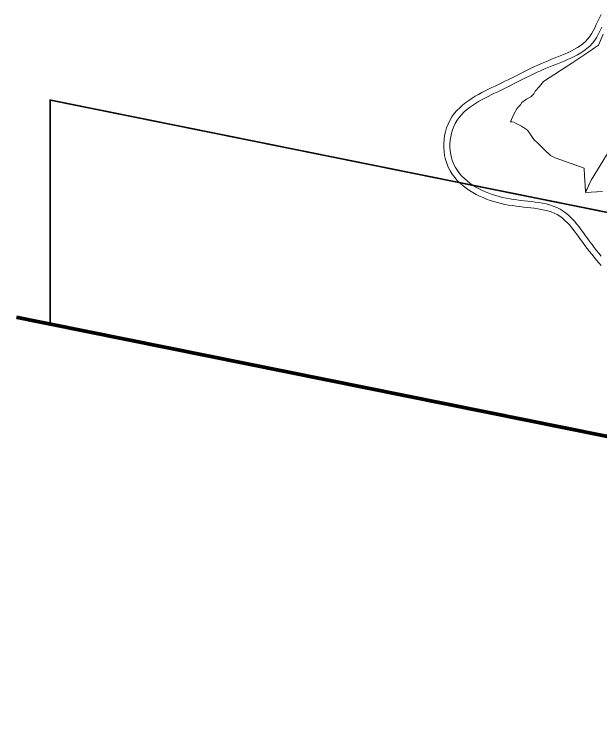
# Model space of a CAD drawing. Header units: inches. Extents: x 175034 to 178872, y 2971410 to 2975180.
# Drawn here: x 175034 to 175835, y 2971410 to 2972403 of the extents above; entities that cross this region are included whole.
import ezdxf

# ---------------------------------------------------------------- set-up
doc = ezdxf.new("R2010")
doc.units = ezdxf.units.IN
doc.header["$MEASUREMENT"] = 0
doc.linetypes.add('ACAD_ISO03W100', pattern=[30, 12, -18])
doc.linetypes.add('DASHDOTX2', pattern=[2, 1, -0.5, 0, -0.5])
doc.layers.add('International Boundary', color=4, linetype='DASHDOTX2')
for name, color, linetype, lineweight in [('Pre-E2-forest environment', 73, 'Continuous', 13), ('pre-E3-agri', 104, 'Continuous', 13), ('pre-E7-internatinal buffer', 10, 'ACAD_ISO03W100', 13), ('Roads-Proposed', 1, 'Continuous', 13)]:
    doc.layers.add(name, color=color, linetype=linetype, lineweight=lineweight)

msp = doc.modelspace()

# ---------------------------------------------------------------- linework, layer by layer
at = {"layer": 'International Boundary', "const_width": 5, "flags": 128}
msp.add_lwpolyline([(175036.7, 2971989.1), (176334.49, 2971727.53), (177932.83, 2971412.08)], dxfattribs=at)
at = {"layer": 'Pre-E2-forest environment', "flags": 128}
msp.add_lwpolyline([(175846.85, 2972216.46), (175822.67, 2972176.55), (175814.62, 2972159.45), (175837.83, 2972160.96, -0.177244)], format="xyb", dxfattribs=at)
at = {"layer": 'pre-E3-agri', "flags": 128}
msp.add_lwpolyline([(175838.63, 2972375.99), (175832.35, 2972360.98), (175827.22, 2972357.27), (175819.37, 2972351.83), (175809.76, 2972345.1), (175797.44, 2972337), (175757.21, 2972311.16), (175751.65, 2972304.25), (175745.74, 2972297.94), (175744.11, 2972294.45), (175739.83, 2972290.13), (175733.95, 2972287.03), (175727.61, 2972282.63), (175725.73, 2972279.39), (175723.21, 2972276.51), (175721.03, 2972273.67), (175716.57, 2972266.4), (175712.38, 2972256.19), (175714.03, 2972256.17), (175716.8, 2972255.55), (175719.87, 2972253.85), (175727.33, 2972250.02), (175735.6, 2972244.49), (175738.82, 2972240.16), (175744.11, 2972232.01), (175749.87, 2972226.36), (175757.91, 2972218.74), (175766.64, 2972210.02), (175773.07, 2972206.76), (175813.08, 2972192.76), (175813.39, 2972181.92), (175814.15, 2972169.7), (175814.79, 2972159.82), (175822.67, 2972176.55), (175846.85, 2972216.46)], dxfattribs=at)
at = {"layer": 'pre-E7-internatinal buffer', "ltscale": 0.025, "const_width": 2, "flags": 128}
msp.add_lwpolyline([(177932.83, 2971717.86), (176393.18, 2972021.74), (175082.83, 2972285.83), (175082.83, 2971979.8), (176334.49, 2971727.53), (177932.83, 2971412.08)], close=True, dxfattribs=at)
at = {"layer": 'Roads-Proposed', "ltscale": 0.1, "flags": 128}
for points in [[(175836.23, 2972402.65), (175833.82, 2972398.05), (175831.56, 2972393.44), (175829.41, 2972388.91), (175827.28, 2972384.49), (175825.1, 2972380.23), (175822.8, 2972376.18), (175820.33, 2972372.41), (175817.61, 2972368.94), (175814.57, 2972365.74), (175811.23, 2972362.77), (175807.61, 2972360.03), (175803.76, 2972357.48), (175799.73, 2972355.12), (175795.54, 2972352.92), (175791.22, 2972350.84), (175786.8, 2972348.87), (175782.3, 2972346.98), (175777.73, 2972345.13), (175773.11, 2972343.31), (175768.45, 2972341.49), (175763.76, 2972339.62), (175759.05, 2972337.7), (175754.37, 2972335.7), (175749.72, 2972333.64), (175745.11, 2972331.52), (175740.53, 2972329.36), (175735.97, 2972327.17), (175731.45, 2972324.94), (175726.95, 2972322.69), (175722.47, 2972320.43), (175718, 2972318.17), (175713.54, 2972315.92), (175709.09, 2972313.67), (175704.65, 2972311.45), (175700.19, 2972309.25), (175695.73, 2972307.09), (175691.23, 2972304.93), (175686.71, 2972302.76), (175682.17, 2972300.55), (175677.63, 2972298.29), (175673.09, 2972295.95), (175668.57, 2972293.51), (175664.08, 2972290.95), (175659.63, 2972288.25), (175655.24, 2972285.36), (175650.95, 2972282.27), (175646.77, 2972278.95), (175642.75, 2972275.36), (175638.92, 2972271.49), (175635.36, 2972267.31), (175632.11, 2972262.84), (175629.24, 2972258.07), (175626.8, 2972253.07), (175624.8, 2972247.91), (175623.23, 2972242.63), (175622.07, 2972237.28), (175621.3, 2972231.87), (175620.91, 2972226.43), (175620.9, 2972220.97), (175621.29, 2972215.52), (175622.07, 2972210.08), (175623.29, 2972204.7), (175624.95, 2972199.4), (175627.08, 2972194.25), (175629.64, 2972189.33), (175632.58, 2972184.65), (175635.88, 2972180.24), (175639.47, 2972176.12), (175643.32, 2972172.28), (175647.38, 2972168.72), (175651.63, 2972165.43), (175656.02, 2972162.39), (175660.54, 2972159.59), (175665.17, 2972157.02), (175669.89, 2972154.66), (175674.68, 2972152.5), (175679.55, 2972150.54), (175684.47, 2972148.76), (175689.43, 2972147.15), (175694.44, 2972145.71), (175699.49, 2972144.44), (175704.57, 2972143.32), (175709.67, 2972142.37), (175714.76, 2972141.56), (175719.83, 2972140.86), (175724.88, 2972140.24), (175729.89, 2972139.68), (175734.86, 2972139.14), (175739.78, 2972138.58), (175744.66, 2972137.98), (175749.46, 2972137.31), (175754.19, 2972136.51), (175758.83, 2972135.56), (175763.34, 2972134.4), (175767.71, 2972133.02), (175771.9, 2972131.36), (175775.88, 2972129.39), (175779.63, 2972127.09), (175783.21, 2972124.42), (175786.63, 2972121.44), (175789.92, 2972118.18), (175793.09, 2972114.71), (175796.17, 2972111.06), (175799.16, 2972107.27), (175802.11, 2972103.37), (175805.03, 2972099.4), (175807.95, 2972095.37), (175810.89, 2972091.3), (175813.89, 2972087.22), (175816.94, 2972083.17), (175820.03, 2972079.15), (175823.17, 2972075.16), (175826.35, 2972071.21), (175829.57, 2972067.3), (175832.83, 2972063.42), (175836.14, 2972059.58)], [(175837.07, 2972385.24), (175834.89, 2972380.71), (175832.58, 2972376.2), (175830.07, 2972371.76), (175827.25, 2972367.45), (175824.05, 2972363.37), (175820.48, 2972359.62), (175816.62, 2972356.2), (175812.53, 2972353.09), (175808.26, 2972350.27), (175803.86, 2972347.69), (175799.36, 2972345.32), (175794.79, 2972343.13), (175790.18, 2972341.07), (175785.54, 2972339.12), (175780.88, 2972337.24), (175776.22, 2972335.4), (175771.57, 2972333.58), (175766.94, 2972331.74), (175762.33, 2972329.85), (175757.76, 2972327.9), (175753.21, 2972325.89), (175748.69, 2972323.81), (175744.18, 2972321.69), (175739.7, 2972319.52), (175735.22, 2972317.32), (175730.76, 2972315.09), (175726.3, 2972312.85), (175721.84, 2972310.59), (175717.38, 2972308.33), (175712.91, 2972306.08), (175708.43, 2972303.84), (175703.93, 2972301.62), (175699.42, 2972299.43), (175694.91, 2972297.27), (175690.41, 2972295.1), (175685.93, 2972292.92), (175681.47, 2972290.71), (175677.05, 2972288.43), (175672.69, 2972286.08), (175668.39, 2972283.63), (175664.18, 2972281.06), (175660.06, 2972278.36), (175656.08, 2972275.49), (175652.25, 2972272.44), (175648.61, 2972269.2), (175645.19, 2972265.73), (175642.04, 2972262.05), (175639.2, 2972258.14), (175636.71, 2972254.01), (175634.59, 2972249.67), (175632.85, 2972245.16), (175631.47, 2972240.52), (175630.44, 2972235.78), (175629.76, 2972230.97), (175629.41, 2972226.12), (175629.4, 2972221.27), (175629.74, 2972216.42), (175630.44, 2972211.63), (175631.5, 2972206.91), (175632.95, 2972202.3), (175634.79, 2972197.84), (175637.02, 2972193.56), (175639.59, 2972189.47), (175642.5, 2972185.59), (175645.69, 2972181.93), (175649.13, 2972178.49), (175652.8, 2972175.28), (175656.65, 2972172.29), (175660.68, 2972169.5), (175664.85, 2972166.92), (175669.14, 2972164.54), (175673.53, 2972162.34), (175678.02, 2972160.32), (175682.59, 2972158.48), (175687.22, 2972156.8), (175691.91, 2972155.28), (175696.66, 2972153.92), (175701.44, 2972152.71), (175706.27, 2972151.65), (175711.12, 2972150.74), (175716.01, 2972149.96), (175720.93, 2972149.29), (175725.87, 2972148.68), (175730.82, 2972148.13), (175735.79, 2972147.58), (175740.78, 2972147.02), (175745.77, 2972146.41), (175750.76, 2972145.71), (175755.76, 2972144.87), (175760.73, 2972143.84), (175765.68, 2972142.58), (175770.57, 2972141.03), (175775.35, 2972139.13), (175779.99, 2972136.84), (175784.4, 2972134.13), (175788.55, 2972131.04), (175792.42, 2972127.67), (175796.05, 2972124.07), (175799.49, 2972120.31), (175802.75, 2972116.43), (175805.89, 2972112.47), (175808.92, 2972108.45), (175811.9, 2972104.41), (175814.83, 2972100.35), (175817.76, 2972096.31), (175820.71, 2972092.29), (175823.7, 2972088.31), (175826.74, 2972084.37), (175829.82, 2972080.46), (175832.94, 2972076.58), (175836.1, 2972072.74)]]:
    msp.add_lwpolyline(points, dxfattribs=at)

doc.saveas('drawing.dxf')
